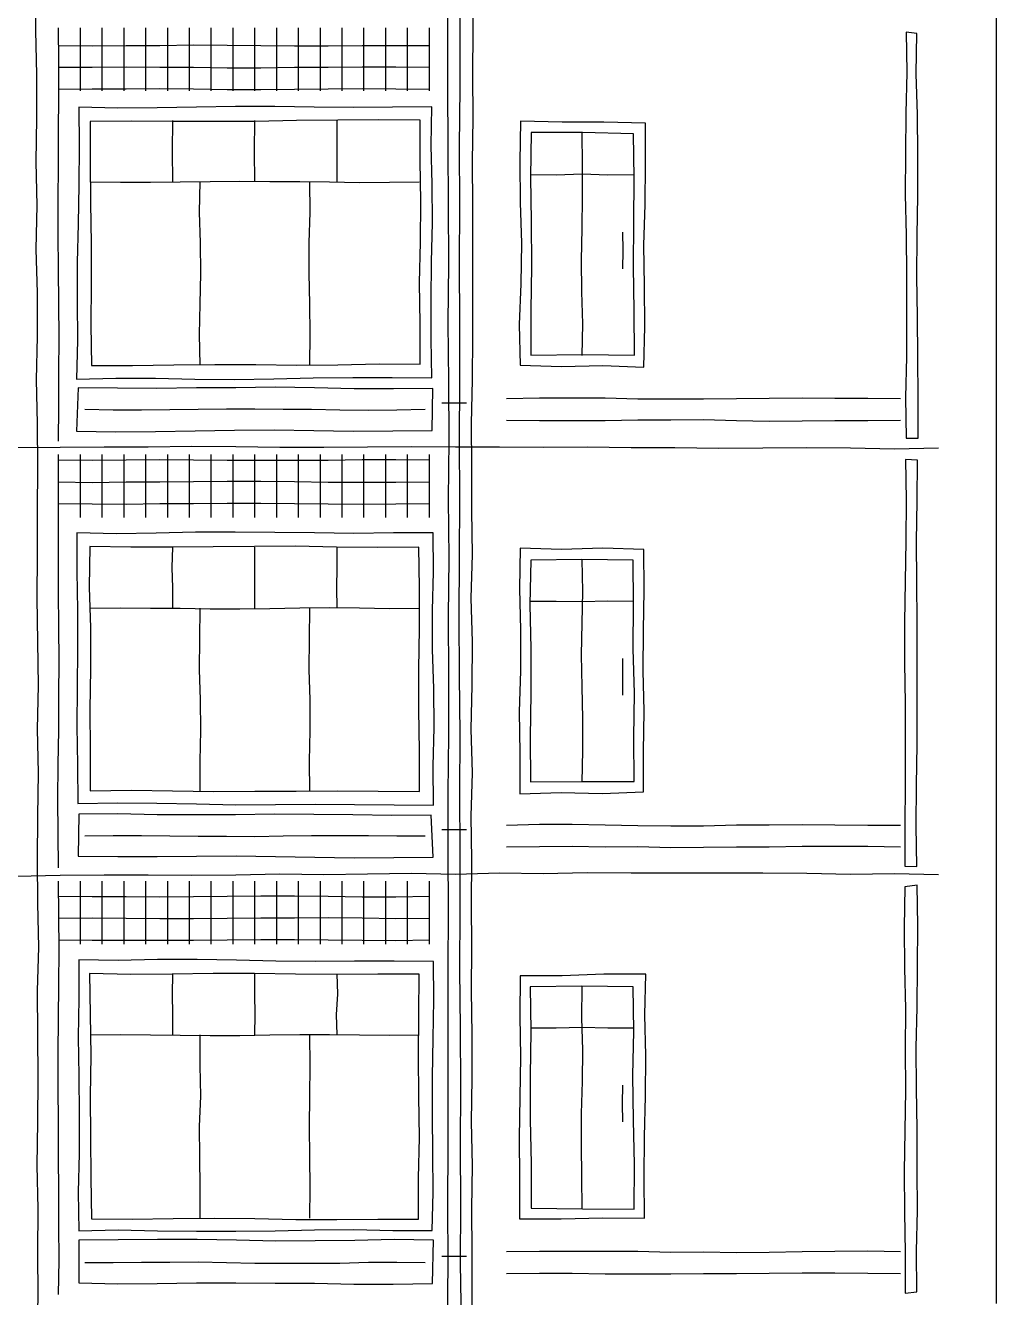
# Model space of a CAD drawing. Header units: millimetres. Extents: x 0 to 345, y 0 to 655.
# Drawn here: x 278.2 to 345, y 413.9 to 501.4 of the extents above; entities that cross this region are included whole.
import ezdxf

# ---------------------------------------------------------------- set-up
doc = ezdxf.new("R2010")
doc.units = ezdxf.units.MM
for name, color, linetype, true_color in [('01_KARKAS', 1, 'Continuous', 0xd62728), ('03_BALKONY', 3, 'Continuous', 0x2ca02c), ('04_KLADKA', 32, 'Continuous', 0x8c5a2b), ('06_VODOSTOK', 4, 'Continuous', 0x0f9aa0)]:
    doc.layers.add(name, color=color, linetype=linetype, true_color=true_color)

msp = doc.modelspace()

# ---------------------------------------------------------------- linework, layer by layer
at = {"layer": '01_KARKAS'}
for points in [[(279.031, 411), (279.093, 414), (279.068, 417), (279.091, 420), (279.037, 423), (279.073, 426), (279.083, 429), (279.061, 432), (279.056, 435), (279.13, 438), (279.065, 441), (279.043, 444), (279.076, 447), (279.118, 450), (279.048, 453), (279.122, 456), (279.074, 459), (279.019, 462), (279.042, 465), (279.06, 468), (279.063, 471), (279.059, 474), (278.985, 477), (279.053, 480), (279.047, 483), (278.968, 486), (279.017, 489), (278.958, 492), (279.007, 495), (279.006, 498), (278.938, 501), (278.944, 504)], [(308.949, 411), (308.93, 414), (308.947, 417), (308.917, 420), (308.962, 423), (308.887, 426), (308.946, 429), (308.93, 432), (308.901, 435), (308.926, 438), (308.896, 441), (308.922, 444), (308.864, 447), (308.956, 450), (308.875, 453), (308.944, 456), (308.952, 459), (308.872, 462), (308.951, 465), (308.914, 468), (308.907, 471), (308.899, 474), (308.967, 477), (308.984, 480), (308.98, 483), (308.994, 486), (308.992, 489), (308.957, 492), (309.003, 495), (308.987, 498), (309.005, 501), (309.014, 504)], [(345, 413.491), (345, 416.509), (345, 419.528), (345, 422.547), (345, 425.566), (345, 428.585), (345, 431.604), (345, 434.623), (345, 437.642), (345, 440.66), (345, 443.679), (345, 446.698), (345, 449.717), (345, 452.736), (345, 455.755), (345, 458.774), (345, 461.792), (345, 464.811), (345, 467.83), (345, 470.849), (345, 473.868), (345, 476.887), (345, 479.906), (345, 482.925), (345, 485.943), (345, 488.962), (345, 491.981), (345, 495), (345, 498.019), (345, 501.038), (345, 504.057)], [(277.596, 472.369), (280.615, 472.372), (283.635, 472.402), (286.654, 472.415), (289.673, 472.442), (292.692, 472.434), (295.712, 472.391), (298.731, 472.375), (301.75, 472.398), (304.769, 472.417), (307.788, 472.399), (310.808, 472.412), (313.827, 472.383), (316.846, 472.41), (319.865, 472.358), (322.885, 472.364), (325.904, 472.312), (328.923, 472.344), (331.942, 472.362), (334.962, 472.333), (337.981, 472.272), (341, 472.333)], [(277.596, 442.888), (280.615, 442.957), (283.635, 442.965), (286.654, 442.978), (289.673, 442.962), (292.692, 442.972), (295.712, 443.037), (298.731, 443.008), (301.75, 443.042), (304.769, 443.084), (307.788, 443.033), (310.808, 443.108), (313.827, 443.061), (316.846, 443.125), (319.865, 443.119), (322.885, 443.111), (325.904, 443.124), (328.923, 443.118), (331.942, 443.094), (334.962, 443.02), (337.981, 443.067), (341, 443)]]:
    msp.add_lwpolyline(points, dxfattribs=at)
at = {"layer": '03_BALKONY'}
for points in [[(338.776, 500.922), (338.824, 498.131), (338.76, 495.339), (338.727, 492.548), (338.726, 489.757), (338.777, 486.966), (338.81, 484.175), (338.81, 481.384), (338.816, 478.593), (338.748, 475.802), (338.777, 473.011)], [(339.509, 500.824), (338.776, 500.922)], [(339.618, 472.992), (339.612, 475.775), (339.59, 478.558), (339.555, 481.341), (339.526, 484.124), (339.549, 486.908), (339.576, 489.691), (339.585, 492.474), (339.552, 495.258), (339.479, 498.041), (339.509, 500.824)], [(281.886, 495.751), (281.903, 493.081), (281.895, 490.411), (281.835, 487.742), (281.772, 485.073), (281.768, 482.403), (281.803, 479.733), (281.722, 477.063)], [(306.159, 495.782), (303.462, 495.751), (300.765, 495.726), (298.068, 495.749), (295.371, 495.812), (292.674, 495.807), (289.977, 495.75), (287.28, 495.721), (284.583, 495.697), (281.886, 495.751)], [(306.156, 477.149), (306.127, 479.811), (306.126, 482.473), (306.137, 485.134), (306.217, 487.796), (306.189, 490.458), (306.109, 493.12), (306.159, 495.782)], [(282.664, 494.766), (282.661, 491.971), (282.683, 489.176), (282.749, 486.381), (282.731, 483.586), (282.714, 480.791), (282.765, 477.996)], [(305.37, 494.857), (302.531, 494.878), (299.693, 494.875), (296.855, 494.841), (294.017, 494.769), (291.179, 494.763), (288.34, 494.782), (285.502, 494.805), (282.664, 494.766)], [(288.35, 490.633), (288.34, 492.733), (288.35, 494.833)], [(294, 490.633), (293.973, 492.733), (294, 494.833)], [(299.65, 490.633), (299.659, 492.733), (299.65, 494.833)], [(305.359, 478.098), (305.364, 480.891), (305.318, 483.684), (305.382, 486.477), (305.416, 489.27), (305.371, 492.063), (305.37, 494.857)], [(312.269, 494.806), (312.228, 492.007), (312.236, 489.208), (312.33, 486.409), (312.276, 483.61), (312.177, 480.811), (312.246, 478.013)], [(320.86, 494.665), (317.997, 494.732), (315.132, 494.724), (312.269, 494.806)], [(320.747, 477.882), (320.821, 480.679), (320.796, 483.476), (320.733, 486.274), (320.84, 489.071), (320.865, 491.868), (320.86, 494.665)], [(313.002, 494.015), (312.948, 490.953), (312.998, 487.891), (313.02, 484.829), (312.973, 481.767), (312.973, 478.705)], [(320.042, 493.914), (316.523, 494.014), (313.002, 494.015)], [(316.5, 478.683), (316.539, 480.869), (316.487, 483.055), (316.447, 485.24), (316.499, 487.426), (316.529, 489.612), (316.528, 491.798), (316.5, 493.983)], [(320.093, 478.718), (320.085, 481.757), (320.028, 484.796), (320.058, 487.836), (320.086, 490.875), (320.042, 493.914)], [(312.95, 491.133), (314.725, 491.095), (316.5, 491.178), (318.275, 491.116), (320.05, 491.133)], [(282.7, 490.633), (284.755, 490.606), (286.809, 490.599), (288.864, 490.621), (290.918, 490.638), (292.973, 490.661), (295.027, 490.658), (297.082, 490.648), (299.136, 490.617), (301.191, 490.576), (303.245, 490.609), (305.3, 490.633)], [(290.233, 478.033), (290.195, 480.133), (290.234, 482.233), (290.278, 484.333), (290.253, 486.433), (290.181, 488.533), (290.233, 490.633)], [(297.767, 478.033), (297.793, 480.133), (297.777, 482.233), (297.727, 484.333), (297.724, 486.433), (297.805, 488.533), (297.767, 490.633)], [(319.3, 484.653), (319.334, 485.913), (319.3, 487.173)], [(312.973, 478.705), (316.533, 478.748), (320.093, 478.718)], [(282.765, 477.996), (285.589, 477.998), (288.414, 478.046), (291.238, 478.075), (294.062, 478.056), (296.887, 478.015), (299.711, 478.044), (302.535, 478.11), (305.359, 478.098)], [(312.246, 478.013), (315.079, 477.938), (317.914, 477.985), (320.747, 477.882)], [(281.722, 477.063), (284.437, 477.125), (287.152, 477.126), (289.867, 477.052), (292.582, 477.045), (295.296, 477.073), (298.011, 477.156), (300.726, 477.166), (303.441, 477.165), (306.156, 477.149)], [(281.84, 476.457), (281.727, 473.475)], [(306.237, 476.426), (303.526, 476.384), (300.815, 476.399), (298.105, 476.464), (295.394, 476.503), (292.683, 476.463), (289.972, 476.462), (287.262, 476.413), (284.551, 476.437), (281.84, 476.457)], [(306.196, 473.525), (306.237, 476.426)], [(282.3, 474.983), (284.25, 474.95), (286.2, 474.939), (288.15, 474.967), (290.1, 474.994), (292.05, 475.011), (294, 475.007), (295.95, 474.99), (297.9, 474.984), (299.85, 474.957), (301.8, 474.936), (303.75, 474.949), (305.7, 474.983)], [(311.3, 475.733), (313.558, 475.783), (315.817, 475.773), (318.075, 475.773), (320.333, 475.712), (322.592, 475.713), (324.85, 475.712), (327.108, 475.721), (329.367, 475.74), (331.625, 475.769), (333.883, 475.751), (336.142, 475.739), (338.4, 475.733)], [(311.3, 474.233), (313.558, 474.204), (315.817, 474.225), (318.075, 474.215), (320.333, 474.264), (322.592, 474.268), (324.85, 474.283), (327.108, 474.224), (329.367, 474.175), (331.625, 474.201), (333.883, 474.217), (336.142, 474.222), (338.4, 474.233)], [(281.727, 473.475), (284.446, 473.436), (287.165, 473.451), (289.883, 473.493), (292.602, 473.546), (295.321, 473.568), (298.04, 473.517), (300.758, 473.474), (303.477, 473.499), (306.196, 473.525)], [(338.777, 473.011), (339.618, 472.992)], [(338.739, 471.524), (338.793, 468.73), (338.756, 465.935), (338.72, 463.141), (338.68, 460.346), (338.68, 457.552), (338.709, 454.757), (338.726, 451.962), (338.715, 449.168), (338.703, 446.373), (338.682, 443.578)], [(339.553, 471.494), (338.739, 471.524)], [(339.51, 443.555), (339.469, 446.349), (339.493, 449.143), (339.534, 451.937), (339.55, 454.731), (339.548, 457.525), (339.531, 460.319), (339.522, 463.112), (339.499, 465.906), (339.549, 468.7), (339.553, 471.494)], [(281.758, 466.5), (281.744, 463.841), (281.803, 461.183), (281.801, 458.525), (281.767, 455.866), (281.744, 453.208), (281.81, 450.55), (281.824, 447.891)], [(306.249, 466.489), (303.528, 466.489), (300.807, 466.449), (298.086, 466.484), (295.364, 466.509), (292.643, 466.547), (289.922, 466.542), (287.201, 466.475), (284.48, 466.431), (281.758, 466.5)], [(306.287, 447.768), (306.251, 450.443), (306.323, 453.117), (306.298, 455.791), (306.217, 458.465), (306.2, 461.14), (306.272, 463.814), (306.249, 466.489)], [(282.643, 465.546), (282.607, 462.747), (282.682, 459.948), (282.693, 457.149), (282.653, 454.35), (282.661, 451.551), (282.678, 448.752)], [(305.28, 465.514), (302.45, 465.49), (299.621, 465.503), (296.791, 465.569), (293.962, 465.545), (291.132, 465.527), (288.302, 465.509), (285.473, 465.508), (282.643, 465.546)], [(288.35, 461.3), (288.365, 462.7), (288.314, 464.1), (288.35, 465.5)], [(294, 461.3), (294.001, 462.7), (293.996, 464.1), (294, 465.5)], [(299.65, 461.3), (299.643, 462.7), (299.656, 464.1), (299.65, 465.5)], [(305.313, 448.712), (305.311, 451.513), (305.276, 454.313), (305.269, 457.113), (305.32, 459.914), (305.308, 462.714), (305.28, 465.514)], [(312.24, 465.447), (312.195, 462.632), (312.259, 459.816), (312.257, 457), (312.173, 454.185), (312.21, 451.369), (312.226, 448.553)], [(320.753, 465.335), (317.916, 465.429), (315.077, 465.343), (312.24, 465.447)], [(320.716, 448.673), (320.732, 451.45), (320.767, 454.227), (320.693, 457.005), (320.72, 459.781), (320.77, 462.558), (320.753, 465.335)], [(312.963, 464.612), (312.916, 461.565), (312.974, 458.517), (312.984, 455.47), (312.935, 452.422), (312.959, 449.374)], [(320.02, 464.611), (316.491, 464.646), (312.963, 464.612)], [(316.5, 449.35), (316.547, 451.536), (316.546, 453.721), (316.504, 455.907), (316.463, 458.093), (316.506, 460.279), (316.541, 462.464), (316.5, 464.65)], [(320.081, 449.382), (320.059, 452.428), (320.1, 455.474), (320.017, 458.519), (320.03, 461.565), (320.02, 464.611)], [(282.7, 461.3), (284.755, 461.338), (286.809, 461.318), (288.864, 461.301), (290.918, 461.264), (292.973, 461.269), (295.027, 461.282), (297.082, 461.342), (299.136, 461.352), (301.191, 461.332), (303.245, 461.287), (305.3, 461.3)], [(290.233, 448.7), (290.23, 450.8), (290.269, 452.9), (290.258, 455), (290.184, 457.1), (290.221, 459.2), (290.233, 461.3)], [(297.767, 448.7), (297.743, 450.8), (297.794, 452.9), (297.789, 455), (297.731, 457.1), (297.75, 459.2), (297.767, 461.3)], [(312.95, 461.8), (314.725, 461.801), (316.5, 461.771), (318.275, 461.821), (320.05, 461.8)], [(319.3, 455.32), (319.304, 456.58), (319.3, 457.84)], [(282.678, 448.752), (285.508, 448.791), (288.337, 448.757), (291.166, 448.714), (293.996, 448.718), (296.825, 448.731), (299.654, 448.748), (302.484, 448.738), (305.313, 448.712)], [(312.959, 449.374), (316.52, 449.394), (320.081, 449.382)], [(281.824, 447.891), (284.542, 447.935), (287.26, 447.905), (289.978, 447.847), (292.696, 447.791), (295.414, 447.806), (298.133, 447.83), (300.851, 447.82), (303.569, 447.792), (306.287, 447.768)], [(312.226, 448.553), (315.055, 448.633), (317.887, 448.57), (320.716, 448.673)], [(281.886, 447.151), (281.856, 444.269)], [(306.119, 447.086), (303.426, 447.05), (300.734, 447.108), (298.041, 447.131), (295.349, 447.147), (292.656, 447.106), (289.963, 447.093), (287.271, 447.108), (284.579, 447.162), (281.886, 447.151)], [(306.255, 444.187), (306.119, 447.086)], [(311.3, 446.4), (313.558, 446.45), (315.817, 446.452), (318.075, 446.416), (320.333, 446.367), (322.592, 446.338), (324.85, 446.344), (327.108, 446.408), (329.367, 446.412), (331.625, 446.439), (333.883, 446.409), (336.142, 446.387), (338.4, 446.4)], [(282.3, 445.65), (284.25, 445.69), (286.2, 445.685), (288.15, 445.654), (290.1, 445.638), (292.05, 445.629), (294, 445.622), (295.95, 445.653), (297.9, 445.679), (299.85, 445.672), (301.8, 445.672), (303.75, 445.653), (305.7, 445.65)], [(311.3, 444.9), (313.558, 444.927), (315.817, 444.945), (318.075, 444.908), (320.333, 444.913), (322.592, 444.849), (324.85, 444.876), (327.108, 444.89), (329.367, 444.91), (331.625, 444.939), (333.883, 444.956), (336.142, 444.936), (338.4, 444.9)], [(281.856, 444.269), (284.567, 444.237), (287.278, 444.234), (289.989, 444.249), (292.7, 444.288), (295.411, 444.241), (298.122, 444.191), (300.833, 444.147), (303.544, 444.169), (306.255, 444.187)], [(338.682, 443.578), (339.51, 443.555)], [(338.685, 442.152), (338.651, 439.357), (338.669, 436.562), (338.731, 433.767), (338.724, 430.972), (338.737, 428.177), (338.695, 425.382), (338.657, 422.587), (338.679, 419.792), (338.718, 416.997), (338.722, 414.202)], [(339.547, 442.269), (338.685, 442.152)], [(339.507, 414.306), (339.494, 417.102), (339.567, 419.899), (339.534, 422.695), (339.53, 425.491), (339.498, 428.288), (339.472, 431.084), (339.533, 433.88), (339.562, 436.676), (339.59, 439.473), (339.547, 442.269)], [(281.89, 437.14), (281.899, 434.477), (281.852, 431.814), (281.898, 429.151), (281.909, 426.488), (281.922, 423.825), (281.85, 421.162), (281.889, 418.499)], [(306.275, 437.015), (303.565, 437.043), (300.856, 437.045), (298.146, 437.015), (295.437, 437.03), (292.728, 437.117), (290.019, 437.159), (287.309, 437.149), (284.599, 437.095), (281.89, 437.14)], [(306.196, 418.524), (306.263, 421.165), (306.227, 423.807), (306.208, 426.449), (306.214, 429.09), (306.268, 431.732), (306.295, 434.373), (306.275, 437.015)], [(305.295, 436.148), (302.462, 436.139), (299.63, 436.125), (296.797, 436.144), (293.965, 436.199), (291.132, 436.199), (288.3, 436.15), (285.467, 436.13), (282.635, 436.185)], [(282.635, 436.185), (282.664, 433.375), (282.725, 430.565), (282.666, 427.754), (282.682, 424.944), (282.724, 422.134), (282.752, 419.324)], [(288.35, 431.967), (288.36, 433.367), (288.329, 434.767), (288.35, 436.167)], [(294, 431.967), (294.013, 433.367), (294.003, 434.767), (294, 436.167)], [(299.65, 431.967), (299.606, 433.367), (299.699, 434.767), (299.65, 436.167)], [(305.255, 419.311), (305.259, 422.117), (305.308, 424.923), (305.269, 427.729), (305.239, 430.535), (305.283, 433.341), (305.295, 436.148)], [(312.239, 436.035), (312.219, 433.251), (312.27, 430.467), (312.224, 427.684), (312.179, 424.9), (312.184, 422.117), (312.183, 419.333)], [(320.885, 436.153), (318.002, 436.15), (315.122, 436.024), (312.239, 436.035)], [(320.78, 419.359), (320.757, 422.159), (320.786, 424.957), (320.869, 427.756), (320.879, 430.555), (320.806, 433.354), (320.885, 436.153)], [(312.939, 435.271), (312.977, 432.23), (312.934, 429.189), (312.929, 426.148), (313.005, 423.107), (312.989, 420.066)], [(320.015, 435.284), (316.477, 435.324), (312.939, 435.271)], [(316.5, 420.017), (316.492, 422.202), (316.469, 424.388), (316.467, 426.574), (316.528, 428.76), (316.547, 430.945), (316.487, 433.131), (316.5, 435.317)], [(320.071, 419.994), (320.107, 423.052), (320.041, 426.11), (319.996, 429.168), (320.048, 432.226), (320.015, 435.284)], [(312.95, 432.467), (314.725, 432.445), (316.5, 432.508), (318.275, 432.461), (320.05, 432.467)], [(282.7, 431.967), (284.755, 432.007), (286.809, 431.977), (288.864, 431.95), (290.918, 431.929), (292.973, 431.924), (295.027, 431.977), (297.082, 432.009), (299.136, 431.995), (301.191, 431.982), (303.245, 431.947), (305.3, 431.967)], [(290.233, 419.367), (290.238, 421.467), (290.208, 423.567), (290.198, 425.667), (290.289, 427.767), (290.242, 429.867), (290.233, 431.967)], [(297.767, 419.367), (297.801, 421.467), (297.782, 423.567), (297.746, 425.667), (297.768, 427.767), (297.796, 429.867), (297.767, 431.967)], [(319.3, 425.987), (319.282, 427.247), (319.3, 428.507)], [(312.989, 420.066), (316.529, 420.013), (320.071, 419.994)], [(282.752, 419.324), (285.564, 419.309), (288.377, 419.335), (291.19, 419.367), (294.003, 419.354), (296.816, 419.288), (299.629, 419.272), (302.442, 419.289), (305.255, 419.311)], [(312.183, 419.333), (315.049, 419.323), (317.914, 419.386), (320.78, 419.359)], [(281.889, 418.499), (284.589, 418.559), (287.29, 418.496), (289.991, 418.467), (292.692, 418.468), (295.393, 418.487), (298.093, 418.559), (300.794, 418.581), (303.495, 418.521), (306.196, 418.524)], [(281.885, 417.853), (281.881, 414.919)], [(306.285, 417.846), (303.574, 417.903), (300.863, 417.844), (298.152, 417.811), (295.441, 417.797), (292.729, 417.86), (290.018, 417.894), (287.307, 417.895), (284.596, 417.868), (281.885, 417.853)], [(306.21, 414.871), (306.285, 417.846)], [(282.3, 416.317), (284.25, 416.314), (286.2, 416.349), (288.15, 416.34), (290.1, 416.371), (292.05, 416.321), (294, 416.283), (295.95, 416.283), (297.9, 416.285), (299.85, 416.286), (301.8, 416.333), (303.75, 416.348), (305.7, 416.317)], [(311.3, 417.067), (313.558, 417.102), (315.817, 417.1), (318.075, 417.096), (320.333, 417.11), (322.592, 417.031), (324.85, 417.051), (327.108, 417.016), (329.367, 417.039), (331.625, 417.078), (333.883, 417.096), (336.142, 417.118), (338.4, 417.067)], [(311.3, 415.567), (313.558, 415.598), (315.817, 415.581), (318.075, 415.536), (320.333, 415.533), (322.592, 415.541), (324.85, 415.569), (327.108, 415.558), (329.367, 415.588), (331.625, 415.603), (333.883, 415.61), (336.142, 415.577), (338.4, 415.567)], [(281.881, 414.919), (284.584, 414.864), (287.288, 414.882), (289.991, 414.931), (292.694, 414.927), (295.397, 414.907), (298.101, 414.89), (300.804, 414.84), (303.507, 414.834), (306.21, 414.871)], [(338.722, 414.202), (339.507, 414.306)]]:
    msp.add_lwpolyline(points, dxfattribs=at)
at = {"layer": '04_KLADKA'}
for points in [[(280.5, 472.783), (280.509, 475.153), (280.514, 477.522), (280.535, 479.892), (280.523, 482.261), (280.491, 484.631), (280.463, 487), (280.468, 489.369), (280.501, 491.739), (280.5, 494.108), (280.511, 496.478), (280.513, 498.847), (280.5, 501.217)], [(282, 496.883), (282, 501.217)], [(283.5, 496.883), (283.5, 501.217)], [(285, 496.883), (285, 501.217)], [(286.5, 496.883), (286.5, 501.217)], [(288, 496.883), (288, 501.217)], [(289.5, 496.883), (289.5, 501.217)], [(291, 496.883), (291, 501.217)], [(292.5, 496.883), (292.5, 501.217)], [(294, 496.883), (294, 501.217)], [(295.5, 496.883), (295.5, 501.217)], [(297, 496.883), (297, 501.217)], [(298.5, 496.883), (298.5, 501.217)], [(300, 496.883), (300, 501.217)], [(301.5, 496.883), (301.5, 501.217)], [(303, 496.883), (303, 501.217)], [(304.5, 496.883), (304.5, 501.217)], [(306, 496.883), (306, 501.217)], [(280.5, 500), (282.818, 499.97), (285.136, 500.001), (287.455, 500.002), (289.773, 500.044), (292.091, 500.014), (294.409, 499.991), (296.727, 499.979), (299.045, 499.983), (301.364, 499.99), (303.682, 499.996), (306, 500)], [(280.5, 498.5), (282.818, 498.51), (285.136, 498.522), (287.455, 498.515), (289.773, 498.515), (292.091, 498.471), (294.409, 498.459), (296.727, 498.498), (299.045, 498.503), (301.364, 498.538), (303.682, 498.532), (306, 498.5)], [(280.5, 497), (282.818, 497.029), (285.136, 497.022), (287.455, 497.031), (289.773, 497.009), (292.091, 496.964), (294.409, 496.982), (296.727, 496.991), (299.045, 497.017), (301.364, 497.035), (303.682, 497.012), (306, 497)], [(280.5, 443.45), (280.463, 445.819), (280.458, 448.189), (280.478, 450.558), (280.523, 452.928), (280.518, 455.297), (280.533, 457.667), (280.519, 460.036), (280.5, 462.406), (280.484, 464.775), (280.486, 467.144), (280.498, 469.514), (280.5, 471.883)], [(280.5, 471.5), (282.818, 471.494), (285.136, 471.506), (287.455, 471.541), (289.773, 471.517), (292.091, 471.496), (294.409, 471.484), (296.727, 471.483), (299.045, 471.493), (301.364, 471.523), (303.682, 471.539), (306, 471.5)], [(282, 467.55), (282, 471.883)], [(283.5, 467.55), (283.5, 471.883)], [(285, 467.55), (285, 471.883)], [(286.5, 467.55), (286.5, 471.883)], [(288, 467.55), (288, 471.883)], [(289.5, 467.55), (289.5, 471.883)], [(291, 467.55), (291, 471.883)], [(292.5, 467.55), (292.5, 471.883)], [(294, 467.55), (294, 471.883)], [(295.5, 467.55), (295.5, 471.883)], [(297, 467.55), (297, 471.883)], [(298.5, 467.55), (298.5, 471.883)], [(300, 467.55), (300, 471.883)], [(301.5, 467.55), (301.5, 471.883)], [(303, 467.55), (303, 471.883)], [(304.5, 467.55), (304.5, 471.883)], [(306, 467.55), (306, 471.883)], [(280.5, 470), (282.818, 469.961), (285.136, 469.987), (287.455, 469.997), (289.773, 470.024), (292.091, 470.033), (294.409, 470.036), (296.727, 470.017), (299.045, 469.979), (301.364, 469.984), (303.682, 469.97), (306, 470)], [(280.5, 468.5), (282.818, 468.487), (285.136, 468.462), (287.455, 468.501), (289.773, 468.518), (292.091, 468.533), (294.409, 468.528), (296.727, 468.518), (299.045, 468.479), (301.364, 468.465), (303.682, 468.486), (306, 468.5)], [(280.5, 414.117), (280.532, 416.486), (280.516, 418.856), (280.51, 421.225), (280.493, 423.594), (280.491, 425.964), (280.466, 428.333), (280.463, 430.703), (280.495, 433.072), (280.519, 435.442), (280.537, 437.811), (280.511, 440.181), (280.5, 442.55)], [(282, 438.217), (282, 442.55)], [(283.5, 438.217), (283.5, 442.55)], [(285, 438.217), (285, 442.55)], [(286.5, 438.217), (286.5, 442.55)], [(288, 438.217), (288, 442.55)], [(289.5, 438.217), (289.5, 442.55)], [(291, 438.217), (291, 442.55)], [(292.5, 438.217), (292.5, 442.55)], [(294, 438.217), (294, 442.55)], [(295.5, 438.217), (295.5, 442.55)], [(297, 438.217), (297, 442.55)], [(298.5, 438.217), (298.5, 442.55)], [(300, 438.217), (300, 442.55)], [(301.5, 438.217), (301.5, 442.55)], [(303, 438.217), (303, 442.55)], [(304.5, 438.217), (304.5, 442.55)], [(306, 438.217), (306, 442.55)], [(280.5, 441.5), (282.818, 441.489), (285.136, 441.482), (287.455, 441.473), (289.773, 441.488), (292.091, 441.503), (294.409, 441.533), (296.727, 441.524), (299.045, 441.509), (301.364, 441.472), (303.682, 441.469), (306, 441.5)], [(280.5, 440), (282.818, 440.013), (285.136, 439.998), (287.455, 439.98), (289.773, 439.983), (292.091, 439.994), (294.409, 440.015), (296.727, 440.016), (299.045, 440.038), (301.364, 440.012), (303.682, 439.984), (306, 440)], [(280.5, 438.5), (282.818, 438.493), (285.136, 438.489), (287.455, 438.485), (289.773, 438.481), (292.091, 438.51), (294.409, 438.527), (296.727, 438.537), (299.045, 438.506), (301.364, 438.486), (303.682, 438.466), (306, 438.5)]]:
    msp.add_lwpolyline(points, dxfattribs=at)
at = {"layer": '06_VODOSTOK'}
for points in [[(307.233, 412.203), (307.292, 416.246), (307.263, 420.289), (307.288, 424.332), (307.279, 428.375), (307.286, 432.418), (307.294, 436.462), (307.301, 440.505), (307.297, 444.548), (307.298, 448.591), (307.345, 452.634), (307.325, 456.677), (307.313, 460.72), (307.354, 464.763), (307.312, 468.806), (307.355, 472.849), (307.332, 476.892), (307.292, 480.935), (307.333, 484.978), (307.315, 489.022), (307.295, 493.065), (307.27, 497.108), (307.277, 501.151), (307.298, 505.194)], [(308.195, 412.203), (308.134, 416.246), (308.158, 420.289), (308.135, 424.332), (308.169, 428.375), (308.133, 432.418), (308.093, 436.462), (308.103, 440.505), (308.106, 444.548), (308.087, 448.591), (308.12, 452.634), (308.065, 456.677), (308.049, 460.72), (308.07, 464.763), (308.089, 468.806), (308.074, 472.849), (308.09, 476.892), (308.093, 480.935), (308.067, 484.978), (308.087, 489.022), (308.074, 493.065), (308.106, 497.108), (308.105, 501.151), (308.091, 505.194)], [(306.85, 475.433), (308.55, 475.433)], [(306.85, 446.1), (308.55, 446.1)], [(306.85, 416.767), (308.55, 416.767)]]:
    msp.add_lwpolyline(points, dxfattribs=at)

doc.saveas('drawing.dxf')
